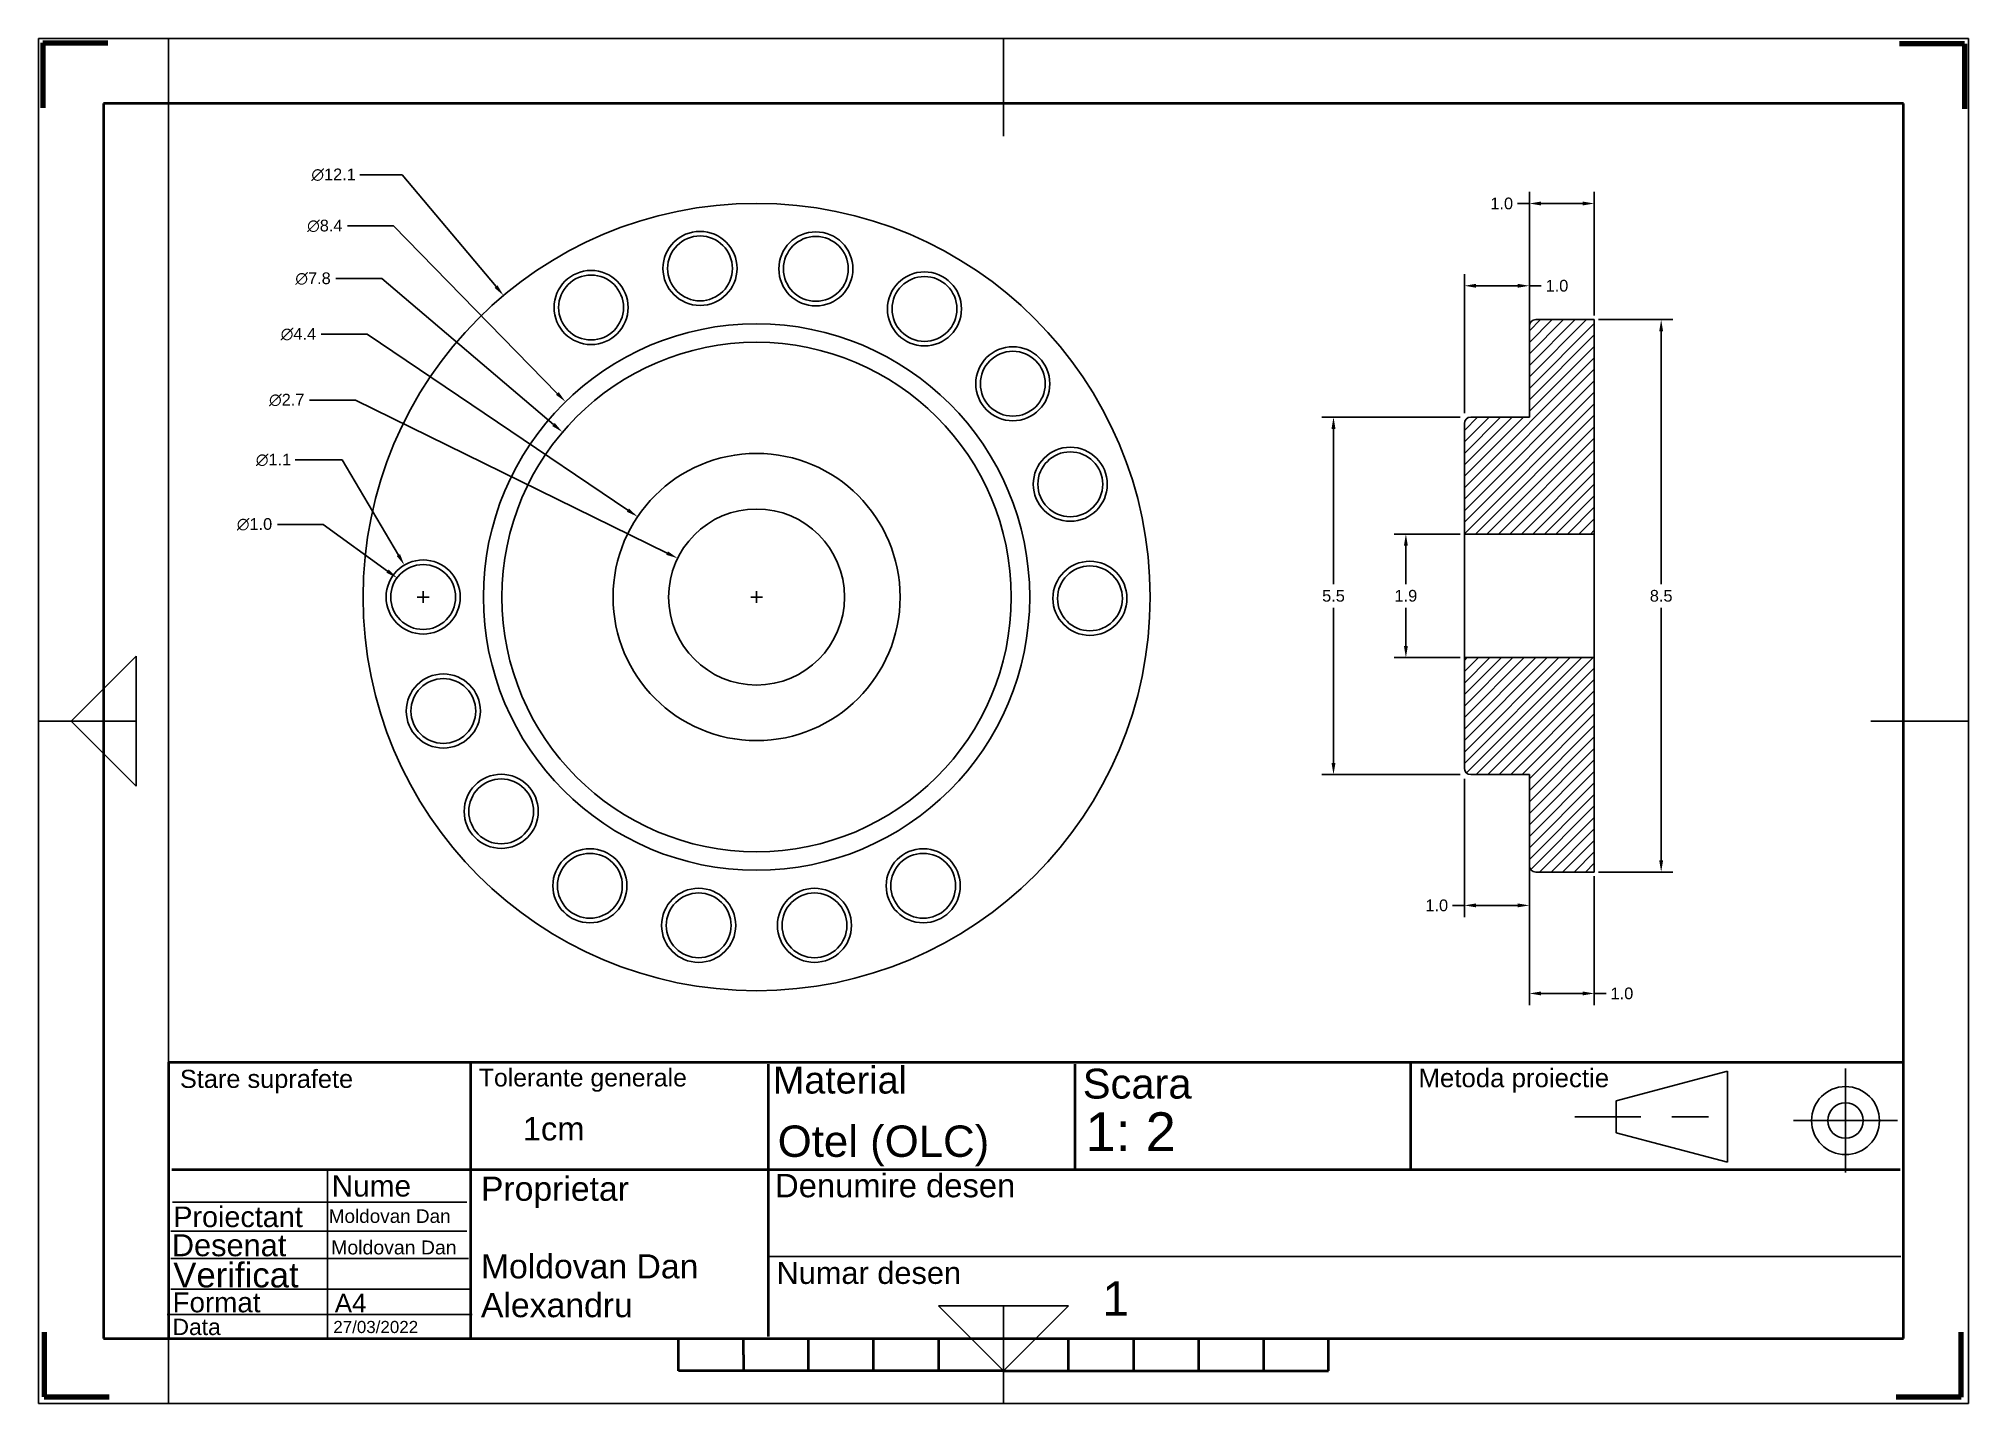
# Model space of a CAD drawing. Header units: centimetres. Extents: x 45 to 74.7, y 15 to 36.
import ezdxf

# ---------------------------------------------------------------- set-up
doc = ezdxf.new("R2010")
doc.units = ezdxf.units.CM
doc.header["$MEASUREMENT"] = 0
doc.styles.get("Standard").update_dxf_attribs({"font": 'arial.ttf'})
doc.dimstyles.get("Standard").update_dxf_attribs({"dimtxt": 0.18, "dimasz": 0.18, "dimexe": 0.18, "dimexo": 0.0625, "dimgap": 0.09, "dimtad": 0, "dimtih": 1, "dimtoh": 1, "dimdec": 4, "dimzin": 0, "dimdsep": 46, "dimtxsty": 'Standard', "dimcen": 0.09, "dimadec": 0, "dimazin": 0, "dimtfac": 1, "dimtdec": 4, "dimtofl": 0, "dimtmove": 0, "dimatfit": 3, "dimfxl": 1, "dimtolj": 1, "dimtzin": 0, "dimarcsym": 0})
pattern_1 = [(45, (39.93398, 13.25754), (-0.08838835, 0.08838835), [])]

# ---------------------------------------------------------------- blocks, each defined once
blk = doc.blocks.new('*U1')
for radius in [0.57, 0.499]:
    blk.add_circle((0, 0), radius)
blk = doc.blocks.new('*U2')
at = {"color": 0, "linetype": 'ByBlock', "lineweight": -2, "transparency": 16777216}
blk.add_blockref('*U1', (23.409, 21.402), dxfattribs=at)
for p, rotation in [((23.719, 19.648), 19.99999999999998), ((24.61, 18.104), 39.99999999999994), ((25.975, 16.959), 59.99999999999992), ((31.105, 16.959), 119.9999999999998), ((27.649, 16.35), 79.99999999999991), ((29.431, 16.35), 99.99999999999986)]:
    blk.add_blockref('*U1', p, dxfattribs=dict(at, rotation=rotation))
blk = doc.blocks.new('*U3')
for radius in [0.57, 0.499]:
    blk.add_circle((0, 0), radius)
blk = doc.blocks.new('*U4')
at = {"color": 0, "linetype": 'ByBlock', "lineweight": -2, "transparency": 16777216}
blk.add_blockref('*U3', (23.409, 21.402), dxfattribs=at)
for p, rotation in [((23.719, 19.648), 19.99999999999998), ((24.61, 18.104), 39.99999999999999), ((25.975, 16.959), 59.99999999999993), ((31.105, 16.959), 119.9999999999999), ((27.649, 16.35), 79.99999999999996), ((29.431, 16.35), 99.99999999999994)]:
    blk.add_blockref('*U3', p, dxfattribs=dict(at, rotation=rotation))
blk = doc.blocks.new('*D5')
at = {"color": 0, "lineweight": -2, "transparency": 16777216}
for p, q in [((68.982, 31.693), (70.128, 31.693)), ((69.948, 31.513), (69.948, 27.624)), ((69.948, 23.373), (69.948, 27.261)), ((68.982, 23.193), (70.128, 23.193))]:
    blk.add_line(p, q, dxfattribs=at)
at = {"color": 0, "transparency": 16777216}
for points in [[(69.918, 31.513), (69.978, 31.513), (69.948, 31.693)], [(69.918, 23.373), (69.978, 23.373), (69.948, 23.193)]]:
    blk.add_solid(points, dxfattribs=at)
at = {"layer": 'Defpoints', "color": 0, "transparency": 16777216}
for p in [(68.919, 31.693), (68.919, 23.193), (69.948, 23.193)]:
    blk.add_point(p, dxfattribs=at)
at = {"color": 0, "transparency": 16777216, "insert": (69.948, 27.443), "char_height": 0.18, "attachment_point": 5}
blk.add_mtext('\\A1;8.5', dxfattribs=at)
blk = doc.blocks.new('*D6')
at = {"color": 0, "lineweight": -2, "transparency": 16777216}
for p, q in [((66.857, 28.393), (65.839, 28.393)), ((66.019, 28.213), (66.019, 27.624)), ((66.019, 26.673), (66.019, 27.261)), ((66.857, 26.493), (65.839, 26.493))]:
    blk.add_line(p, q, dxfattribs=at)
at = {"color": 0, "transparency": 16777216}
for points in [[(65.989, 28.213), (66.049, 28.213), (66.019, 28.393)], [(65.989, 26.673), (66.049, 26.673), (66.019, 26.493)]]:
    blk.add_solid(points, dxfattribs=at)
at = {"layer": 'Defpoints', "color": 0, "transparency": 16777216}
for p in [(66.019, 28.393), (66.919, 28.393), (66.919, 26.493)]:
    blk.add_point(p, dxfattribs=at)
at = {"color": 0, "transparency": 16777216, "insert": (66.019, 27.443), "char_height": 0.18, "attachment_point": 5}
blk.add_mtext('\\A1;1.9', dxfattribs=at)
blk = doc.blocks.new('*D7')
at = {"color": 0, "lineweight": -2, "transparency": 16777216}
for p, q in [((66.919, 30.255), (66.919, 32.394)), ((67.919, 30.255), (67.919, 32.394)), ((67.099, 32.214), (67.739, 32.214)), ((67.919, 32.214), (68.099, 32.214))]:
    blk.add_line(p, q, dxfattribs=at)
at = {"color": 0, "transparency": 16777216}
for points in [[(67.099, 32.244), (67.099, 32.184), (66.919, 32.214)], [(67.739, 32.244), (67.739, 32.184), (67.919, 32.214)]]:
    blk.add_solid(points, dxfattribs=at)
at = {"layer": 'Defpoints', "color": 0, "transparency": 16777216}
for p in [(67.919, 32.214), (66.919, 30.193), (67.919, 30.193)]:
    blk.add_point(p, dxfattribs=at)
at = {"color": 0, "transparency": 16777216, "insert": (68.344, 32.214), "char_height": 0.18, "attachment_point": 5}
blk.add_mtext('\\A1;1.0', dxfattribs=at)
blk = doc.blocks.new('*D8')
at = {"color": 0, "lineweight": -2, "transparency": 16777216}
for p, q in [((66.919, 24.63), (66.919, 22.5)), ((67.919, 24.63), (67.919, 22.5)), ((66.919, 22.68), (66.739, 22.68)), ((67.739, 22.68), (67.099, 22.68))]:
    blk.add_line(p, q, dxfattribs=at)
at = {"color": 0, "transparency": 16777216}
for points in [[(67.099, 22.71), (67.099, 22.65), (66.919, 22.68)], [(67.739, 22.71), (67.739, 22.65), (67.919, 22.68)]]:
    blk.add_solid(points, dxfattribs=at)
at = {"layer": 'Defpoints', "color": 0, "transparency": 16777216}
for p in [(66.919, 24.693), (67.919, 24.693), (66.919, 22.68)]:
    blk.add_point(p, dxfattribs=at)
at = {"color": 0, "transparency": 16777216, "insert": (66.494, 22.68), "char_height": 0.18, "attachment_point": 5}
blk.add_mtext('\\A1;1.0', dxfattribs=at)
blk = doc.blocks.new('*D9')
at = {"color": 0, "lineweight": -2, "transparency": 16777216}
for p, q in [((67.919, 23.13), (67.919, 21.145)), ((68.919, 23.13), (68.919, 21.145)), ((68.099, 21.325), (68.739, 21.325)), ((68.919, 21.325), (69.099, 21.325))]:
    blk.add_line(p, q, dxfattribs=at)
at = {"color": 0, "transparency": 16777216}
for points in [[(68.099, 21.355), (68.099, 21.295), (67.919, 21.325)], [(68.739, 21.355), (68.739, 21.295), (68.919, 21.325)]]:
    blk.add_solid(points, dxfattribs=at)
at = {"layer": 'Defpoints', "color": 0, "transparency": 16777216}
for p in [(67.919, 23.193), (68.919, 23.193), (68.919, 21.325)]:
    blk.add_point(p, dxfattribs=at)
at = {"color": 0, "transparency": 16777216, "insert": (69.344, 21.325), "char_height": 0.18, "attachment_point": 5}
blk.add_mtext('\\A1;1.0', dxfattribs=at)
blk = doc.blocks.new('*D10')
at = {"color": 0, "lineweight": -2, "transparency": 16777216}
for p, q in [((67.919, 31.755), (67.919, 33.66)), ((68.919, 31.755), (68.919, 33.66)), ((67.919, 33.48), (67.739, 33.48)), ((68.739, 33.48), (68.099, 33.48))]:
    blk.add_line(p, q, dxfattribs=at)
at = {"color": 0, "transparency": 16777216}
for points in [[(68.099, 33.51), (68.099, 33.45), (67.919, 33.48)], [(68.739, 33.51), (68.739, 33.45), (68.919, 33.48)]]:
    blk.add_solid(points, dxfattribs=at)
at = {"layer": 'Defpoints', "color": 0, "transparency": 16777216}
for p in [(67.919, 33.48), (67.919, 31.693), (68.919, 31.693)]:
    blk.add_point(p, dxfattribs=at)
at = {"color": 0, "transparency": 16777216, "insert": (67.494, 33.48), "char_height": 0.18, "attachment_point": 5}
blk.add_mtext('\\A1;1.0', dxfattribs=at)
blk = doc.blocks.new('*D11')
at = {"color": 0, "lineweight": -2, "transparency": 16777216}
for p, q in [((66.857, 30.193), (64.725, 30.193)), ((64.905, 30.013), (64.905, 27.624)), ((64.905, 24.873), (64.905, 27.261)), ((66.857, 24.693), (64.725, 24.693))]:
    blk.add_line(p, q, dxfattribs=at)
at = {"color": 0, "transparency": 16777216}
for points in [[(64.875, 30.013), (64.935, 30.013), (64.905, 30.193)], [(64.875, 24.873), (64.935, 24.873), (64.905, 24.693)]]:
    blk.add_solid(points, dxfattribs=at)
at = {"layer": 'Defpoints', "color": 0, "transparency": 16777216}
for p in [(64.905, 30.193), (66.919, 30.193), (66.919, 24.693)]:
    blk.add_point(p, dxfattribs=at)
at = {"color": 0, "transparency": 16777216, "insert": (64.905, 27.443), "char_height": 0.18, "attachment_point": 5}
blk.add_mtext('\\A1;5.5', dxfattribs=at)
blk = doc.blocks.new('*D12')
at = {"color": 0, "lineweight": -2, "transparency": 16777216}
for p, q in [((49.92, 33.922), (50.572, 33.922)), ((50.572, 33.922), (52.016, 32.202)), ((55.936, 27.425), (56.116, 27.425)), ((56.026, 27.335), (56.026, 27.515))]:
    blk.add_line(p, q, dxfattribs=at)
at = {"color": 0, "transparency": 16777216}
blk.add_solid([(52.039, 32.222), (51.993, 32.183), (52.132, 32.064)], dxfattribs=at)
at = {"layer": 'Defpoints', "color": 0, "transparency": 16777216}
for p in [(52.132, 32.064), (59.92, 22.786)]:
    blk.add_point(p, dxfattribs=at)
at = {"color": 0, "transparency": 16777216, "insert": (49.516, 33.922), "char_height": 0.18, "attachment_point": 5}
blk.add_mtext('\\A1;∅12.1', dxfattribs=at)
blk = doc.blocks.new('*D13')
at = {"color": 0, "lineweight": -2, "transparency": 16777216}
for p, q in [((49.732, 33.135), (50.437, 33.135)), ((50.437, 33.135), (52.959, 30.558)), ((55.936, 27.425), (56.116, 27.425)), ((56.026, 27.335), (56.026, 27.515))]:
    blk.add_line(p, q, dxfattribs=at)
at = {"color": 0, "transparency": 16777216}
blk.add_solid([(52.98, 30.579), (52.938, 30.537), (53.085, 30.43)], dxfattribs=at)
at = {"layer": 'Defpoints', "color": 0, "transparency": 16777216}
for p in [(53.085, 30.43), (58.967, 24.421)]:
    blk.add_point(p, dxfattribs=at)
at = {"color": 0, "transparency": 16777216, "insert": (49.381, 33.135), "char_height": 0.18, "attachment_point": 5}
blk.add_mtext('\\A1;∅8.4', dxfattribs=at)
blk = doc.blocks.new('*D14')
at = {"color": 0, "lineweight": -2, "transparency": 16777216}
for p, q in [((49.552, 32.324), (50.257, 32.324)), ((50.257, 32.324), (52.901, 30.079)), ((55.936, 27.425), (56.116, 27.425)), ((56.026, 27.335), (56.026, 27.515))]:
    blk.add_line(p, q, dxfattribs=at)
at = {"color": 0, "transparency": 16777216}
blk.add_solid([(52.921, 30.102), (52.882, 30.056), (53.039, 29.962)], dxfattribs=at)
at = {"layer": 'Defpoints', "color": 0, "transparency": 16777216}
for p in [(53.039, 29.962), (59.013, 24.889)]:
    blk.add_point(p, dxfattribs=at)
at = {"color": 0, "transparency": 16777216, "insert": (49.2, 32.324), "char_height": 0.18, "attachment_point": 5}
blk.add_mtext('\\A1;∅7.8', dxfattribs=at)
blk = doc.blocks.new('*D15')
at = {"color": 0, "lineweight": -2, "transparency": 16777216}
for p, q in [((49.326, 31.469), (50.031, 31.469)), ((50.031, 31.469), (54.045, 28.761)), ((55.936, 27.425), (56.116, 27.425)), ((56.026, 27.335), (56.026, 27.515))]:
    blk.add_line(p, q, dxfattribs=at)
at = {"color": 0, "transparency": 16777216}
blk.add_solid([(54.062, 28.786), (54.029, 28.737), (54.195, 28.661)], dxfattribs=at)
at = {"layer": 'Defpoints', "color": 0, "transparency": 16777216}
for p in [(54.195, 28.661), (57.857, 26.19)]:
    blk.add_point(p, dxfattribs=at)
at = {"color": 0, "transparency": 16777216, "insert": (48.975, 31.469), "char_height": 0.18, "attachment_point": 5}
blk.add_mtext('\\A1;∅4.4', dxfattribs=at)
blk = doc.blocks.new('*D16')
at = {"color": 0, "lineweight": -2, "transparency": 16777216}
for p, q in [((49.147, 30.456), (49.851, 30.456)), ((49.851, 30.456), (54.649, 28.101)), ((55.936, 27.425), (56.116, 27.425)), ((56.026, 27.335), (56.026, 27.515))]:
    blk.add_line(p, q, dxfattribs=at)
at = {"color": 0, "transparency": 16777216}
blk.add_solid([(54.662, 28.128), (54.636, 28.074), (54.811, 28.022)], dxfattribs=at)
at = {"layer": 'Defpoints', "color": 0, "transparency": 16777216}
for p in [(54.811, 28.022), (57.241, 26.829)]:
    blk.add_point(p, dxfattribs=at)
at = {"color": 0, "transparency": 16777216, "insert": (48.795, 30.456), "char_height": 0.18, "attachment_point": 5}
blk.add_mtext('\\A1;∅2.7', dxfattribs=at)
blk = doc.blocks.new('*D17')
at = {"color": 0, "lineweight": -2, "transparency": 16777216}
for p, q in [((48.927, 29.534), (49.649, 29.534)), ((49.649, 29.534), (50.514, 28.071)), ((50.805, 27.425), (50.985, 27.425)), ((50.895, 27.335), (50.895, 27.515))]:
    blk.add_line(p, q, dxfattribs=at)
at = {"color": 0, "transparency": 16777216}
blk.add_solid([(50.539, 28.086), (50.488, 28.056), (50.605, 27.916)], dxfattribs=at)
at = {"layer": 'Defpoints', "color": 0, "transparency": 16777216}
for p in [(50.605, 27.916), (51.186, 26.935)]:
    blk.add_point(p, dxfattribs=at)
at = {"color": 0, "transparency": 16777216, "insert": (48.592, 29.534), "char_height": 0.18, "attachment_point": 5}
blk.add_mtext('\\A1;∅1.1', dxfattribs=at)
blk = doc.blocks.new('*D18')
at = {"color": 0, "lineweight": -2, "transparency": 16777216}
for p, q in [((48.651, 28.543), (49.356, 28.543)), ((49.356, 28.543), (50.346, 27.824)), ((50.805, 27.425), (50.985, 27.425)), ((50.895, 27.335), (50.895, 27.515))]:
    blk.add_line(p, q, dxfattribs=at)
at = {"color": 0, "transparency": 16777216}
blk.add_solid([(50.364, 27.848), (50.329, 27.8), (50.492, 27.718)], dxfattribs=at)
at = {"layer": 'Defpoints', "color": 0, "transparency": 16777216}
for p in [(50.492, 27.718), (51.299, 27.132)]:
    blk.add_point(p, dxfattribs=at)
at = {"color": 0, "transparency": 16777216, "insert": (48.299, 28.543), "char_height": 0.18, "attachment_point": 5}
blk.add_mtext('\\A1;∅1.0', dxfattribs=at)

msp = doc.modelspace()

# ---------------------------------------------------------------- hatches: boundary and pattern name
h = msp.add_hatch()
h.set_pattern_fill('ANSI31', color=256)
h.set_pattern_definition(pattern_1)
h.paths.add_polyline_path([(68.919, 31.693), (68.019, 31.693, 0.414214), (67.919, 31.593), (67.919, 30.193), (67.019, 30.193, 0.414214), (66.919, 30.093), (66.919, 28.393), (68.919, 28.393)])
h = msp.add_hatch()
h.set_pattern_fill('ANSI31', color=256)
h.set_pattern_definition(pattern_1)
h.paths.add_polyline_path([(66.919, 24.793, 0.414214), (67.019, 24.693), (67.919, 24.693), (67.919, 23.293, 0.414214), (68.019, 23.193), (68.919, 23.193), (68.919, 26.493), (66.919, 26.493)])

# ---------------------------------------------------------------- linework, layer by layer
for p, q in [((44.976, 15.017), (44.976, 36.017)), ((44.976, 36.017), (74.676, 36.017)), ((74.676, 36.017), (74.676, 15.017)), ((67.919, 31.593), (67.919, 30.193)), ((68.919, 31.693), (68.019, 31.693)), ((68.919, 23.193), (68.919, 31.693)), ((66.919, 24.793), (66.919, 30.093)), ((67.919, 30.193), (67.019, 30.193)), ((66.919, 28.393), (68.919, 28.393)), ((46.476, 26.517), (45.476, 25.517)), ((46.476, 25.517), (46.476, 26.517)), ((66.919, 26.493), (68.919, 26.493)), ((45.476, 25.517), (46.476, 24.517)), ((46.476, 25.517), (46.476, 24.517)), ((67.919, 24.693), (67.019, 24.693)), ((67.919, 23.293), (67.919, 24.693)), ((68.919, 23.193), (68.019, 23.193)), ((69.253, 19.675), (70.97, 20.129)), ((70.97, 19.429), (70.97, 20.129)), ((72.785, 19.369), (72.785, 20.169)), ((69.253, 19.675), (69.253, 19.183)), ((69.253, 19.429), (68.619, 19.429)), ((69.253, 19.429), (69.636, 19.429)), ((70.112, 19.429), (70.675, 19.429)), ((70.97, 19.429), (70.97, 18.729)), ((72.785, 19.369), (71.985, 19.369)), ((72.785, 19.369), (72.785, 18.569)), ((72.785, 19.369), (73.585, 19.369)), ((69.253, 19.183), (70.97, 18.729)), ((49.422, 18.615), (49.422, 16.015)), ((47.039, 18.114), (51.565, 18.114)), ((47.011, 17.667), (51.565, 17.667)), ((47.011, 17.248), (51.593, 17.248)), ((56.231, 17.276), (73.635, 17.276)), ((47.011, 16.774), (51.621, 16.774)), ((46.956, 16.383), (51.649, 16.383)), ((59.826, 16.517), (58.826, 16.517)), ((59.826, 15.517), (58.826, 16.517)), ((59.826, 16.517), (60.826, 16.517)), ((60.826, 16.517), (59.826, 15.517)), ((56.826, 15.767), (56.826, 15.517)), ((57.826, 15.767), (57.826, 15.517)), ((58.826, 15.767), (58.826, 16.017)), ((60.826, 15.767), (60.826, 15.517)), ((61.826, 15.767), (61.826, 16.017)), ((62.826, 15.767), (62.826, 16.017)), ((63.826, 15.767), (63.826, 16.017)), ((74.676, 15.017), (44.976, 15.017))]:
    msp.add_line(p, q)
at = {"lineweight": 80}
for p, q in [((45.042, 35.95), (45.042, 34.95)), ((45.042, 35.95), (46.042, 35.95)), ((74.616, 35.939), (73.616, 35.939)), ((74.616, 35.939), (74.616, 34.939)), ((45.063, 16.116), (45.063, 15.116)), ((74.567, 15.115), (74.567, 16.115)), ((45.063, 15.116), (46.063, 15.116)), ((74.567, 15.115), (73.567, 15.115))]:
    msp.add_line(p, q, dxfattribs=at)
at = {"lineweight": 35}
for p, q in [((59.826, 35.017), (45.976, 35.017)), ((45.976, 35.017), (45.976, 25.517)), ((73.676, 35.017), (59.826, 35.017)), ((73.676, 25.517), (73.676, 35.017)), ((45.976, 25.517), (45.976, 16.017)), ((73.676, 16.017), (73.676, 25.517)), ((46.976, 20.267), (73.676, 20.267)), ((46.976, 20.267), (46.976, 16.017)), ((51.621, 20.263), (51.621, 16.02)), ((56.203, 20.235), (56.203, 16.048)), ((60.924, 20.235), (60.924, 18.616)), ((66.092, 20.263), (66.092, 18.616)), ((47.025, 18.615), (73.624, 18.615)), ((45.976, 16.017), (59.826, 16.017)), ((55.826, 15.767), (55.826, 16.017)), ((55.826, 15.767), (55.826, 15.517)), ((56.826, 15.517), (56.826, 16.017)), ((57.826, 15.517), (57.826, 16.017)), ((58.826, 16.017), (58.826, 15.517)), ((59.826, 16.017), (73.676, 16.017)), ((60.826, 15.517), (60.826, 16.017)), ((61.826, 16.017), (61.826, 15.517)), ((62.826, 16.017), (62.826, 15.517)), ((63.826, 16.017), (63.826, 15.517))]:
    msp.add_line(p, q, dxfattribs=at)
for points in [[(46.976, 25.517), (46.976, 36.017)], [(59.826, 36.017), (59.826, 35.017)], [(59.826, 35.017), (59.826, 34.517)], [(44.976, 25.517), (45.976, 25.517)], [(45.976, 25.517), (46.476, 25.517)], [(46.976, 25.517), (46.976, 15.017)], [(73.676, 25.517), (73.176, 25.517)], [(74.676, 25.517), (73.676, 25.517)], [(59.826, 16.017), (59.826, 16.517)], [(59.826, 15.017), (59.826, 16.017)]]:
    msp.add_lwpolyline(points)
for points in [[(54.826, 15.517), (54.826, 16.017)], [(64.826, 15.517), (64.826, 16.017)], [(59.826, 15.517), (54.826, 15.517)], [(59.826, 15.517), (64.826, 15.517)]]:
    msp.add_lwpolyline(points, dxfattribs=at)
for centre, radius in [((56.026, 27.425), 6.057), ((56.026, 27.425), 4.204), ((56.026, 27.425), 3.919), ((56.026, 27.425), 2.209), ((56.026, 27.425), 1.354), ((72.785, 19.369), 0.523), ((72.785, 19.369), 0.273)]:
    msp.add_circle(centre, radius)
for centre, start, end in [((68.019, 31.593), 90, 180), ((67.019, 30.093), 90, 180), ((67.019, 24.793), 180, 270), ((68.019, 23.293), 180, 270)]:
    msp.add_arc(centre, 0.1, start, end)

# ---------------------------------------------------------------- block references
at = {"extrusion": (0, 0, -1), "zscale": -0.9999999999999999, "rotation": 240.2380567374319}
msp.add_blockref('*U4', (-60.438, 62.825), dxfattribs=at)
msp.add_blockref('*U2', (27.486, 6.023))

# ---------------------------------------------------------------- texts
for s, height, p in [('Material', 0.4152, (56.278, 19.785)), ('Tolerante generale', 0.27318, (51.751, 19.894)), ('Scara', 0.4589, (61.046, 19.708)), ('Metoda proiectie', 0.2841, (66.213, 19.883)), ('1cm', 0.3599, (52.428, 19.064)), ('Otel (OLC)', 0.4822, (56.351, 18.811)), ('1: 2', 0.5973, (61.087, 18.899)), ('Nume', 0.3278, (49.487, 18.2)), ('Proprietar', 0.3715, (51.784, 18.135)), ('Denumire desen', 0.36059, (56.311, 18.189)), ('Proiectant', 0.3169, (47.049, 17.73)), ('Moldovan Dan ', 0.20818, (49.442, 17.795)), ('Desenat', 0.3387, (47.027, 17.282)), ('Moldovan Dan', 0.21431, (49.479, 17.31)), ('Moldovan Dan ', 0.37152, (51.784, 16.941)), ('Verificat', 0.3824, (47.049, 16.802)), ('Numar desen', 0.33874, (56.333, 16.856)), ('Format', 0.306, (47.038, 16.419)), ('A4', 0.2855, (49.534, 16.418)), ('Alexandru', 0.3715, (51.784, 16.344)), ('1', 0.527, (61.35, 16.369)), ('Data', 0.2513, (47.038, 16.069)), ('27/03/2022', 0.1867, (49.512, 16.1))]:
    msp.add_text(s, height=height).set_placement(p)
at = {"lineweight": 35}
msp.add_text('Stare suprafete', height=0.27915, dxfattribs=at).set_placement((47.151, 19.872))

# ---------------------------------------------------------------- dimensions: what is measured, and where the dimension line sits
at = {"color": 30}
for p1, p2, picture, middle in [((59.92, 22.786), (52.132, 32.064), '*D12', (49.516, 33.922)), ((58.967, 24.421), (53.085, 30.43), '*D13', (49.381, 33.135)), ((59.013, 24.889), (53.039, 29.962), '*D14', (49.2, 32.324)), ((57.857, 26.19), (54.195, 28.661), '*D15', (48.975, 31.469)), ((57.241, 26.829), (54.811, 28.022), '*D16', (48.795, 30.456)), ((51.186, 26.935), (50.605, 27.916), '*D17', (48.592, 29.534)), ((51.299, 27.132), (50.492, 27.718), '*D18', (48.299, 28.543))]:
    dim = msp.add_diameter_dim_2p(p1=p1, p2=p2, dimstyle='Standard', override={"dimdec": 1}, dxfattribs=at)
    dim.commit()
    dim.dimension.update_dxf_attribs({"geometry": picture, "text_midpoint": middle, "dimtype": 163})
at = {"color": 6}
for base, p1, p2, picture, middle in [((67.919, 33.48), (68.919, 31.693), (67.919, 31.693), '*D10', (67.494, 33.48)), ((67.919, 32.214), (66.919, 30.193), (67.919, 30.193), '*D7', (68.344, 32.214)), ((66.919, 22.68), (67.919, 24.693), (66.919, 24.693), '*D8', (66.494, 22.68)), ((68.919, 21.325), (67.919, 23.193), (68.919, 23.193), '*D9', (69.344, 21.325))]:
    dim = msp.add_linear_dim(base=base, p1=p1, p2=p2, dimstyle='Standard', override={"dimdec": 1}, dxfattribs=at)
    dim.commit()
    dim.dimension.update_dxf_attribs({"geometry": picture, "text_midpoint": middle})
for base, p1, p2, picture, middle in [((69.948, 23.193), (68.919, 31.693), (68.919, 23.193), '*D5', (69.948, 27.443)), ((64.905, 30.193), (66.919, 24.693), (66.919, 30.193), '*D11', (64.905, 27.443)), ((66.019, 28.393), (66.919, 26.493), (66.919, 28.393), '*D6', (66.019, 27.443))]:
    dim = msp.add_linear_dim(base=base, p1=p1, p2=p2, angle=90, dimstyle='Standard', override={"dimdec": 1}, dxfattribs=at)
    dim.commit()
    dim.dimension.update_dxf_attribs({"geometry": picture, "text_midpoint": middle})

doc.saveas('drawing.dxf')
